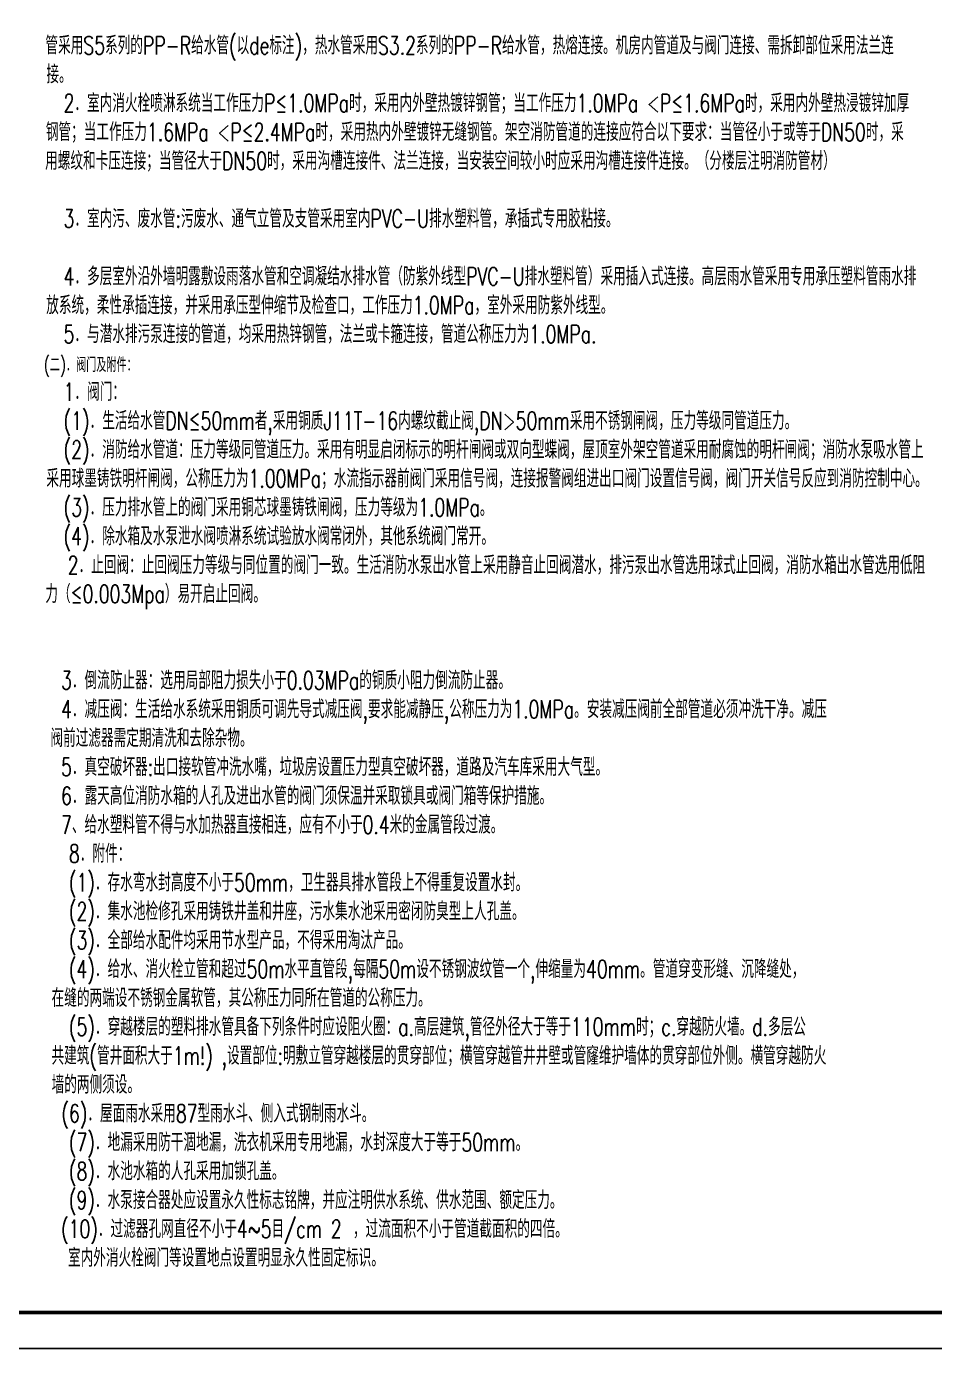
# Model space of a CAD drawing. Extents: x 27938 to 1507990, y 110129 to 923079.
# Drawn here: x 471647 to 496797, y 583057 to 619691 of the extents above; entities that cross this region are included whole.
import ezdxf
from ezdxf.xclip import XClip

# ---------------------------------------------------------------- set-up
doc = ezdxf.new("R2010")
doc.units = 0
doc.header["$LTSCALE"] = 1000
doc.header["$MEASUREMENT"] = 0
doc.header["$XCLIPFRAME"] = 0
for name, color, linetype in [('0s_水标注', 7, 'Continuous'), ('DOTE', 1, 'Continuous'), ('图框', 140, 'Continuous')]:
    doc.layers.add(name, color=color, linetype=linetype)
doc.layers.add('yichutu', color=7, linetype='Continuous', true_color=0xffffff, plot=False)
doc.styles.add('HZTXT', font='COMPLEX', dxfattribs={"width": 0.7, "bigfont": 'HZTXT'})

# ---------------------------------------------------------------- blocks, each defined once
blk = doc.blocks.new('A$C74D73064')
at = {"layer": 'DOTE', "color": 5}
for p, q in [((186069.2, 26519.3), (-82096.5, 26519.3)), ((186069.2, 21519.3), (-82096.5, 21519.3))]:
    blk.add_line(p, q, dxfattribs=at)
blk = doc.blocks.new('TK')
at = {"layer": '图框'}
blk.add_lwpolyline([(465375, 548714), (549475, 548714), (549475, 489314), (465375, 489314)], close=True, dxfattribs=at)
blk.add_lwpolyline([(465375, 548714), (549475, 548714), (549475, 489314), (465375, 489314)], close=True, dxfattribs=at)
at = {"layer": '图框', "const_width": 100}
blk.add_lwpolyline([(548475, 490314), (548475, 547714), (467875, 547714), (467875, 490314)], close=True, dxfattribs=at)
blk = doc.blocks.new('yct-841-594-84100-59399.9999999999-100-1000.0')
at = {"layer": 'yichutu', "color": 7, "true_color": 0xffffff}
blk.add_lwpolyline([(0, 0), (0, 59400), (84100, 59400), (84100, 0)], close=True, dxfattribs=at)

msp = doc.modelspace()

# ---------------------------------------------------------------- block references
msp.add_blockref('TK', (-44377.6, 93743.3))
at = {"color": 8}
ref = msp.add_blockref('A$C74D73064', (496096.4, 574050.2), dxfattribs=at)
XClip(ref).set_block_clipping_path([(104713.0339338902, 10073.5896271096), (158713.0208014316, 29573.5896259328)])
at = {"layer": 'yichutu'}
msp.add_blockref('yct-841-594-84100-59399.9999999999-100-1000.0', (420997.4, 583057), dxfattribs=at)

# ---------------------------------------------------------------- texts
at = {"layer": '0s_水标注', "style": 'HZTXT', "width": 0.7}
for s, height, p in [('管采用S5系列的PP-R给水管(以de标注)，热水管采用S3.2系列的PP-R给水管，热熔连接。机房内管道及与阀门连接、需拆卸部位采用法兰连', 500, (472172.7, 618915.5)), ('接。', 500, (472200.2, 618115.5)), ('2．室内消火栓喷淋系统当工作压力P≤1.0MPa时，采用内外壁热镀锌钢管；当工作压力1.0MPa <P≤1.6MPa时，采用内外壁热浸镀锌加厚', 500, (472675.1, 617315.5)), ('钢管；当工作压力1.6MPa <P≤2.4MPa时，采用热内外壁镀锌无缝钢管。架空消防管道的连接应符合以下要求：当管径小于或等于DN50时，采', 500, (472183.7, 616515.5)), ('用螺纹和卡压连接；当管径大于DN50时，采用沟槽连接件、法兰连接，当安装空间较小时应采用沟槽连接件连接。（分楼层注明消防管材）', 500, (472164.4, 615715.5)), ('3．室内污、废水管:污废水、通气立管及支管采用室内PVC-U排水塑料管，承插式专用胶粘接。', 500, (472675.1, 614115.5)), ('4．多层室外沿外墙明露敷设雨落水管和空调凝结水排水管（防紫外线型PVC-U排水塑料管）采用插入式连接。高层雨水管采用专用承压塑料管雨水排', 500, (472675.1, 612515.5)), ('放系统，柔性承插连接，并采用承压型伸缩节及检查口，工作压力1.0MPa，室外采用防紫外线型。', 500, (472194.7, 611715.5)), ('5．与潜水排污泵连接的管道，均采用热锌钢管，法兰或卡箍连接，管道公称压力为1.0MPa.', 500, (472675.1, 610915.5)), ('(二)．阀门及附件：', 399.9, (472125.5, 610115.5)), ('1．阀门：', 500, (472675.1, 609315.5)), ('(1)．生活给水管DN≤50mm者,采用铜质J11T-16内螺纹截止阀,DN>50mm采用不锈钢闸阀，压力等级同管道压力。', 500, (472675.1, 608515.5)), ('(2)．消防给水管道：压力等级同管道压力。采用有明显启闭标示的明杆闸阀或双向型蝶阀，屋顶室外架空管道采用耐腐蚀的明杆闸阀；消防水泵吸水管上', 500, (472675.1, 607715.5)), ('采用球墨铸铁明杆闸阀，公称压力为1.00MPa；水流指示器前阀门采用信号阀，连接报警阀组进出口阀门设置信号阀，阀门开关信号反应到消防控制中心。', 500, (472197.5, 606915.5)), ('(3)．压力排水管上的阀门采用铜芯球墨铸铁闸阀，压力等级为1.0MPa。', 500, (472675.1, 606115.5)), ('(4)．除水箱及水泵泄水阀喷淋系统试验放水阀常闭外，其他系统阀门常开。', 500, (472675.1, 605315.5)), ('2．止回阀：止回阀压力等级与同位置的阀门一致。生活消防水泵出水管上采用静音止回阀潜水，排污泵出水管选用球式止回阀，消防水箱出水管选用低阻', 500, (472789.7, 604515.5)), ('力（≤0.003Mpa）易开启止回阀。', 500, (472169.9, 603715.5))]:
    msp.add_text(s, height=height, dxfattribs=at).set_placement(p)
at = {"layer": '0s_水标注', "color": 7, "style": 'HZTXT', "width": 0.7}
for s, p in [(' 3．倒流防止器：选用局部阻力损失小于0.03MPa的铜质小阻力倒流防止器。', (472365.3, 601322.2)), (' 4．减压阀：生活给水系统采用铜质可调先导式减压阀,要求能减静压,公称压力为1.0MPa。安装减压阀前全部管道必须冲洗干净。减压', (472365.3, 600522.2)), ('阀前过滤器需定期清洗和去除杂物。', (472310.1, 599722.2)), (' 5．真空破坏器:出口接软管冲洗水嘴，垃圾房设置压力型真空破坏器，道路及汽车库采用大气型。', (472365.3, 598922.2)), (' 6．露天高位消防水箱的人孔及进出水管的阀门须保温并采取锁具或阀门箱等保护措施。', (472365.3, 598122.2)), (' 7、给水塑料管不得与水加热器直接相连，应有不小于0.4米的金属管段过渡。', (472365.3, 597322.2)), ('8．附件：', (472823.7, 596522.2)), ('(1)．存水弯水封高度不小于50mm，卫生器具排水管段上不得重复设置水封。', (472823.7, 595722.2)), ('(2)．集水池检修孔采用铸铁井盖和井座，污水集水池采用密闭防臭型上人孔盖。', (472823.7, 594922.2)), ('(3)．全部给水配件均采用节水型产品，不得采用淘汰产品。', (472823.7, 594122.2)), ('(4)．给水、消火栓立管和超过50m水平直管段,每隔50m设不锈钢波纹管一个,伸缩量为40mm。管道穿变形缝、沉降缝处，', (472823.7, 593322.2)), ('在缝的两端设不锈钢金属软管，其公称压力同所在管道的公称压力。', (472343.2, 592522.2)), ('(5)．穿越楼层的塑料排水管具备下列条件时应设阻火圈：a.高层建筑,管径外径大于等于110mm时；c.穿越防火墙。d.多层公', (472823.7, 591722.2)), ('共建筑(管井面积大于1m!) ,设置部位:明敷立管穿越楼层的贯穿部位；横管穿越管井井壁或管窿维护墙体的贯穿部位外侧。横管穿越防火', (472340.5, 590922.2)), ('墙的两侧须设。', (472343.2, 590122.2)), ('(6)．屋面雨水采用87型雨水斗、侧入式钢制雨水斗。', (472614.1, 589322.2)), ('(7)．地漏采用防干涸地漏，洗衣机采用专用地漏，水封深度大于等于50mm。', (472823.7, 588522.2)), ('(8)．水池水箱的人孔采用加锁孔盖。', (472823.7, 587722.2)), ('(9)．水泵接合器处应设置永久性标志铭牌，并应注明供水系统、供水范围、额定压力。', (472823.7, 586922.2)), (' (10)．过滤器孔网直径不小于4~5目/cm', (472365.3, 586122.2)), ('2', (480075, 586122.2)), ('，过流面积不小于管道截面积的四倍。', (480689.4, 586122.2)), ('室内外消火栓阀门等设置地点设置明显永久性固定标识。', (472796.4, 585322.2))]:
    msp.add_text(s, height=500, dxfattribs=at).set_placement(p)

doc.saveas('drawing.dxf')
